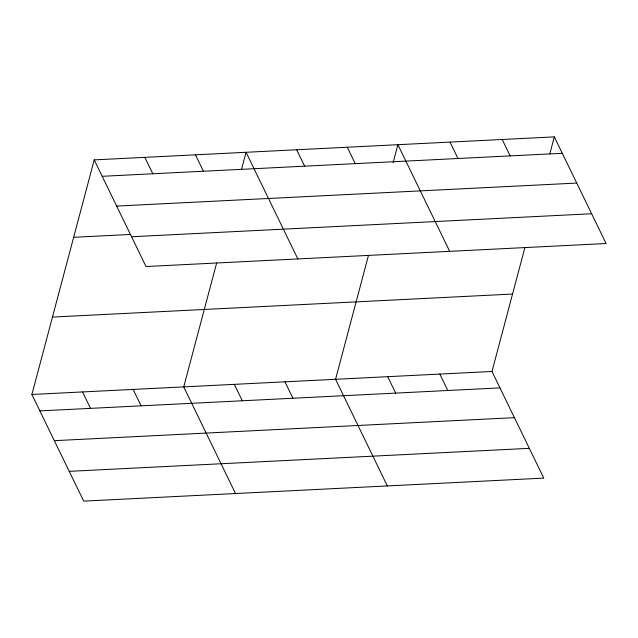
<?xml version="1.0" encoding="UTF-8"?>
<svg xmlns="http://www.w3.org/2000/svg" width="638" height="638" viewBox="0 0 638 638"><rect width="100%" height="100%" fill="white"/><g stroke="black" fill="none" stroke-linecap="round" stroke-linejoin="round"><path stroke-width="0.96" d="M524.914 247.528L491.986 371.468L543.775 478.117L83.682 501.125L31.9 394.475L94.225 159.883L554.318 136.875L606.1 243.525L146.014 266.532L94.225 159.883M216.657 262.944L183.728 386.883L235.518 493.533M241.539 169.285L246.053 152.291L297.842 258.94M368.485 255.352L335.556 379.291L387.346 485.941M393.12 162.634L397.889 144.698L449.67 251.34M549.804 153.87L554.318 136.875M102.2 176.303L562.285 153.287M116.658 206.074L576.744 183.066M73.657 237.296L130.224 234.473M131.556 236.754L591.641 213.746M52.468 317.062L512.553 294.054M31.9 394.475L491.986 371.468M39.875 410.896L499.961 387.888M54.326 440.675L514.419 417.659M69.223 471.346L529.317 448.339M502.17 139.483L510.145 155.895M450.029 142.091L457.996 158.503M347.279 147.226L355.246 163.647M439.845 374.075L447.82 390.496M296.662 149.763L304.637 166.175M387.705 376.683L395.672 393.104M195.443 154.819L203.418 171.239M284.947 381.827L292.922 398.24M144.834 157.355L152.809 173.767M234.337 384.355L242.312 400.776M133.119 389.419L141.094 405.832M82.509 391.947L90.484 408.368"/></g></svg>
